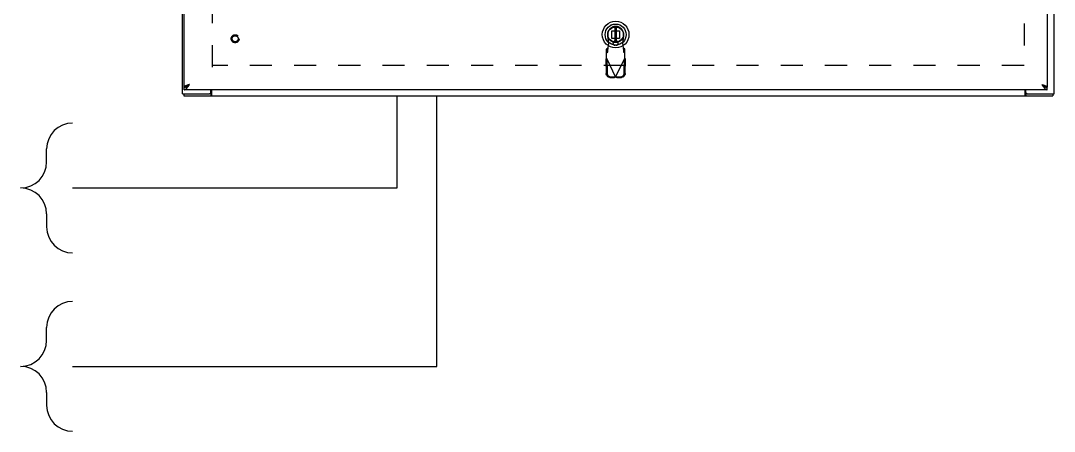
# Model space of a CAD drawing. Extents: x 0 to 34, y 0 to 22.
# Drawn here: x 25.632 to 30.305, y 12.884 to 14.742 of the extents above; entities that cross this region are included whole.
import ezdxf

# ---------------------------------------------------------------- set-up
doc = ezdxf.new("R2010")
doc.units = 0
doc.header["$LTSCALE"] = 0.375
doc.header["$MEASUREMENT"] = 0
doc.linetypes.add('HIDDEN', pattern=[0.375, 0.25, -0.125])
doc.layers.get('0').update_dxf_attribs({"color": 4})
for name, color, linetype in [('1', 4, 'Continuous'), ('DEFAULT_2', 8, 'HIDDEN'), ('TEXT', 7, 'Continuous')]:
    doc.layers.add(name, color=color, linetype=linetype)

# ---------------------------------------------------------------- blocks, each defined once
blk = doc.blocks.new('A$C25520B3A')
at = {"color": 7, "linetype": 'Continuous'}
blk.add_line((-0.28, 2.922), (-0.327, 2.901), dxfattribs=at)
at = {"color": 6, "linetype": 'Continuous'}
for p, q in [((-0.15, 2.838), (-0.15, 2.214)), ((-0.071, 2.214), (-0.071, 2.838))]:
    blk.add_line(p, q, dxfattribs=at)
at = {"color": 7, "linetype": 'Continuous'}
for radius in [0.551, 0.433, 0.329, 0.317]:
    blk.add_circle((-0.111, 2.526), radius, dxfattribs=at)
at = {"color": 6, "linetype": 'Continuous'}
blk.add_circle((-0.111, 2.526), 0.315, dxfattribs=at)
at = {"color": 8, "linetype": 'HIDDEN'}
blk.add_circle((-15.819, 2.354), 0.124, dxfattribs=at)
at = {"layer": '1', "color": 7, "linetype": 'Continuous'}
for p, q in [((-18, 0.075), (-18, 47.925)), ((18, 0.075), (18, 47.925)), ((-17.923, 0.359), (-17.923, 47.641)), ((17.702, 47.641), (17.702, 0.359)), ((-17.71, 0.463), (-17.723, 0.455)), ((17.489, 0.463), (17.503, 0.452)), ((-18, 0.075), (-16.885, 0.075)), ((-17.937, 0.075), (-17.937, 0)), ((-17.937, 0), (17.937, 0)), ((-17.922, 0.359), (-17.923, 0.359)), ((-17.923, 0.25), (-17.923, 0.354)), ((17.702, 0.25), (-17.923, 0.25)), ((-17.922, 0.359), (-17.882, 0.359)), ((-16.823, 0.075), (-16.885, 0.075)), ((-16.825, 0.135), (-16.825, 0.25)), ((-16.823, 0.075), (-16.823, 0)), ((-16.798, 0.25), (-16.798, 0.031)), ((16.798, 0.031), (16.798, 0.25)), ((16.885, 0.075), (16.823, 0.075)), ((16.823, 0.075), (16.823, 0)), ((16.825, 0.135), (16.825, 0.25)), ((16.885, 0.075), (18, 0.075)), ((17.701, 0.359), (17.661, 0.359)), ((17.701, 0.359), (17.702, 0.359)), ((17.702, 0.25), (17.702, 0.354)), ((17.937, 0.075), (17.937, 0))]:
    blk.add_line(p, q, dxfattribs=at)
for points in [[(-17.923, 0.25), (-17.916, 0.25), (-17.909, 0.251), (-17.902, 0.253), (-17.895, 0.255), (-17.887, 0.257), (-17.88, 0.26), (-17.873, 0.264), (-17.866, 0.268), (-17.859, 0.273), (-17.852, 0.279), (-17.845, 0.284), (-17.838, 0.291), (-17.831, 0.298), (-17.823, 0.305), (-17.816, 0.313), (-17.809, 0.321), (-17.802, 0.329), (-17.795, 0.338), (-17.788, 0.347), (-17.781, 0.357), (-17.774, 0.367), (-17.767, 0.377), (-17.759, 0.387), (-17.752, 0.397), (-17.745, 0.408), (-17.738, 0.419), (-17.731, 0.43), (-17.724, 0.441), (-17.717, 0.452), (-17.71, 0.463)], [(-17.74, 0.453), (-17.751, 0.45), (-17.761, 0.447), (-17.771, 0.443), (-17.78, 0.44), (-17.79, 0.436), (-17.8, 0.433), (-17.809, 0.43), (-17.818, 0.426), (-17.827, 0.423), (-17.835, 0.42), (-17.843, 0.416), (-17.851, 0.413), (-17.859, 0.41), (-17.866, 0.406), (-17.873, 0.403), (-17.879, 0.399), (-17.885, 0.396), (-17.891, 0.393), (-17.896, 0.389), (-17.901, 0.386), (-17.905, 0.383), (-17.909, 0.379), (-17.913, 0.376), (-17.916, 0.372), (-17.918, 0.369), (-17.92, 0.366), (-17.921, 0.362), (-17.922, 0.359)], [(-17.802, 0.395), (-17.795, 0.399), (-17.788, 0.404), (-17.781, 0.409), (-17.774, 0.414), (-17.767, 0.419), (-17.759, 0.424), (-17.752, 0.43), (-17.745, 0.435), (-17.738, 0.441), (-17.731, 0.446), (-17.724, 0.452), (-17.71, 0.463)], [(-17.723, 0.455), (-17.729, 0.451), (-17.736, 0.447), (-17.742, 0.443), (-17.748, 0.438), (-17.754, 0.434), (-17.76, 0.43), (-17.766, 0.426), (-17.771, 0.422), (-17.777, 0.417), (-17.782, 0.413), (-17.786, 0.409), (-17.791, 0.405), (-17.795, 0.401), (-17.799, 0.397), (-17.8, 0.396)], [(-17.71, 0.463), (-17.72, 0.46), (-17.74, 0.453)], [(17.489, 0.463), (17.509, 0.457), (17.519, 0.453), (17.53, 0.45), (17.54, 0.447), (17.55, 0.443), (17.559, 0.44), (17.569, 0.436), (17.579, 0.433), (17.588, 0.43), (17.597, 0.426), (17.606, 0.423), (17.614, 0.42), (17.622, 0.416), (17.63, 0.413), (17.638, 0.41), (17.645, 0.406), (17.652, 0.403), (17.658, 0.399), (17.664, 0.396), (17.67, 0.393), (17.675, 0.389), (17.68, 0.386), (17.684, 0.383), (17.688, 0.379), (17.692, 0.376), (17.695, 0.372), (17.697, 0.369), (17.699, 0.366), (17.7, 0.362), (17.701, 0.359)], [(17.489, 0.463), (17.502, 0.455), (17.508, 0.451), (17.515, 0.447), (17.521, 0.443), (17.527, 0.438), (17.533, 0.434), (17.539, 0.43), (17.545, 0.426), (17.55, 0.422), (17.556, 0.417), (17.561, 0.413), (17.565, 0.409), (17.57, 0.405), (17.574, 0.401), (17.578, 0.397), (17.579, 0.396)], [(17.489, 0.463), (17.496, 0.452), (17.503, 0.441), (17.51, 0.43), (17.517, 0.419), (17.524, 0.408), (17.531, 0.397), (17.538, 0.387), (17.546, 0.377), (17.553, 0.367), (17.56, 0.357), (17.567, 0.347), (17.574, 0.338), (17.581, 0.329), (17.588, 0.321), (17.595, 0.313), (17.602, 0.305), (17.61, 0.298), (17.617, 0.291), (17.624, 0.284), (17.631, 0.279), (17.638, 0.273), (17.645, 0.268), (17.652, 0.264), (17.659, 0.26), (17.666, 0.257), (17.674, 0.255), (17.681, 0.253), (17.688, 0.251), (17.695, 0.25), (17.702, 0.25)], [(17.503, 0.452), (17.51, 0.446), (17.517, 0.441), (17.524, 0.435), (17.531, 0.43), (17.538, 0.424), (17.546, 0.419), (17.553, 0.414), (17.56, 0.409), (17.567, 0.404), (17.574, 0.399)], [(-17.923, 0.354), (-17.916, 0.354), (-17.909, 0.355), (-17.902, 0.355), (-17.895, 0.356), (-17.887, 0.358)], [(-17.887, 0.358), (-17.88, 0.359), (-17.873, 0.361), (-17.866, 0.363), (-17.859, 0.366), (-17.852, 0.369), (-17.845, 0.372), (-17.838, 0.375), (-17.831, 0.378), (-17.823, 0.382), (-17.816, 0.386), (-17.809, 0.39), (-17.802, 0.395)], [(-16.798, 0.086), (-16.8, 0.086), (-16.802, 0.087), (-16.805, 0.086), (-16.807, 0.085), (-16.81, 0.083), (-16.812, 0.082), (-16.814, 0.08), (-16.816, 0.078), (-16.819, 0.076), (-16.821, 0.075), (-16.823, 0.075)], [(-16.798, 0.031), (-16.801, 0.027), (-16.803, 0.023), (-16.806, 0.019), (-16.808, 0.014), (-16.811, 0.01), (-16.813, 0.006), (-16.816, 0.003), (-16.819, 0.001), (-16.821, 0), (-16.823, 0)], [(16.798, 0.086), (16.8, 0.086), (16.802, 0.087), (16.805, 0.086), (16.807, 0.085), (16.81, 0.083), (16.812, 0.082), (16.814, 0.08), (16.816, 0.078), (16.819, 0.076), (16.821, 0.075), (16.823, 0.075)], [(16.798, 0.031), (16.801, 0.027), (16.803, 0.023), (16.806, 0.019), (16.808, 0.014), (16.811, 0.01), (16.813, 0.006), (16.816, 0.003), (16.819, 0.001), (16.821, 0), (16.823, 0)], [(17.574, 0.399), (17.581, 0.395), (17.588, 0.39), (17.595, 0.386), (17.602, 0.382), (17.61, 0.378), (17.617, 0.375), (17.624, 0.372), (17.631, 0.369), (17.638, 0.366), (17.645, 0.363), (17.652, 0.361), (17.659, 0.359)], [(17.659, 0.359), (17.666, 0.358), (17.674, 0.356), (17.681, 0.355), (17.688, 0.355), (17.695, 0.354), (17.702, 0.354)]]:
    blk.add_lwpolyline(points, dxfattribs=at)
for centre, start, end in [((-16.885, 0.135), 270, 0), ((16.885, 0.135), 180, 270)]:
    blk.add_arc(centre, 0.06, start, end, dxfattribs=at)
at = {"layer": 'DEFAULT_2', "color": 8, "linetype": 'HIDDEN'}
for p, q in [((-16.75, 1.175), (-16.75, 46.825)), ((16.75, 46.825), (16.75, 1.175)), ((-0.27, 2.685), (0.049, 2.685)), ((-0.27, 2.367), (-0.27, 2.685)), ((0.049, 2.685), (0.049, 2.367)), ((-0.386, 2.172), (-0.44, 2.466)), ((-0.424, 1.975), (-0.386, 2.172)), ((0.049, 2.367), (-0.27, 2.367)), ((-0.087, 2.258), (-0.134, 2.258)), ((0.219, 2.466), (0.165, 2.172)), ((0.165, 2.172), (0.203, 1.975)), ((-0.438, 1.971), (-0.485, 1.929)), ((-0.485, 1.556), (-0.485, 1.929)), ((-0.485, 1.774), (-0.438, 1.816)), ((-0.438, 1.816), (-0.438, 1.971)), ((-0.087, 2.085), (-0.134, 2.085)), ((0.263, 1.929), (0.217, 1.971)), ((0.217, 1.971), (0.217, 1.816)), ((0.217, 1.816), (0.263, 1.774)), ((0.263, 1.556), (0.263, 1.929)), ((-0.513, 1.507), (-0.471, 1.527)), ((-0.513, 1.507), (-0.503, 0.917)), ((-0.485, 1.556), (-0.111, 0.768)), ((-0.471, 1.527), (-0.461, 0.937)), ((-0.111, 0.768), (0.263, 1.556)), ((0.24, 0.937), (0.25, 1.527)), ((0.25, 1.527), (0.292, 1.507)), ((0.282, 0.917), (0.292, 1.507)), ((16.748, 1.25), (-16.748, 1.25)), ((-0.348, 0.758), (-0.155, 0.755)), ((-0.306, 0.778), (-0.114, 0.775)), ((-0.114, 0.775), (-0.155, 0.755)), ((-0.108, 0.775), (0.085, 0.778)), ((-0.066, 0.755), (-0.108, 0.775)), ((-0.066, 0.755), (0.127, 0.758))]:
    blk.add_line(p, q, dxfattribs=at)
for points in [[(-0.438, 1.816), (-0.436, 1.825), (-0.434, 1.839), (-0.432, 1.859), (-0.43, 1.884), (-0.428, 1.912), (-0.426, 1.943), (-0.424, 1.975)], [(-0.424, 1.975), (-0.429, 1.973), (-0.434, 1.972), (-0.438, 1.971)], [(0.217, 1.971), (0.213, 1.972), (0.208, 1.973), (0.203, 1.975)], [(0.203, 1.975), (0.205, 1.943), (0.207, 1.912), (0.209, 1.884), (0.211, 1.859), (0.213, 1.839), (0.215, 1.825), (0.217, 1.816)], [(-0.513, 1.507), (-0.504, 1.523), (-0.494, 1.539), (-0.485, 1.556)], [(0.263, 1.556), (0.273, 1.539), (0.282, 1.523), (0.292, 1.507)], [(-0.348, 0.758), (-0.378, 0.762), (-0.406, 0.771), (-0.433, 0.786), (-0.456, 0.806), (-0.476, 0.83), (-0.49, 0.857), (-0.499, 0.886), (-0.503, 0.917)], [(-0.461, 0.937), (-0.458, 0.906), (-0.448, 0.877), (-0.434, 0.85), (-0.415, 0.826), (-0.391, 0.806), (-0.365, 0.791), (-0.336, 0.781), (-0.306, 0.778)], [(0.085, 0.778), (0.115, 0.781), (0.144, 0.791), (0.17, 0.806), (0.194, 0.826), (0.213, 0.85), (0.227, 0.877), (0.237, 0.906), (0.24, 0.937)], [(0.282, 0.917), (0.278, 0.886), (0.269, 0.857), (0.254, 0.83), (0.235, 0.806), (0.212, 0.786), (0.185, 0.771), (0.157, 0.762), (0.127, 0.758)], [(-0.111, 0.768), (-0.126, 0.764), (-0.141, 0.759), (-0.155, 0.755)], [(-0.066, 0.755), (-0.081, 0.759), (-0.095, 0.764), (-0.111, 0.768)]]:
    blk.add_lwpolyline(points, dxfattribs=at)
for radius in [0.164, 0.124]:
    blk.add_circle((-15.819, 2.354), radius, dxfattribs=at)
for centre, radius, start, end in [((-0.111, 2.526), 0.335, 349.673, 190.327), ((-0.134, 2.172), 0.0866, 90, 270), ((-0.087, 2.172), 0.0866, 270, 90)]:
    blk.add_arc(centre, radius, start, end, dxfattribs=at)

msp = doc.modelspace()

# ---------------------------------------------------------------- linework, layer by layer
at = {"layer": '1', "color": 7}
for p, q in [((25.7491, 14.1026), (25.7491, 14.1613)), ((25.7491, 13.8676), (25.7491, 13.8089)), ((25.7491, 13.2957), (25.7491, 13.3544)), ((25.7491, 13.0607), (25.7491, 13.002))]:
    msp.add_line(p, q, dxfattribs=at)
for centre, start, end in [((25.8666, 14.1613), 90, 180), ((25.6316, 14.1026), 270, 0), ((25.6316, 13.8676), 0, 90), ((25.8666, 13.8089), 180, 270), ((25.8666, 13.3544), 90, 180), ((25.6316, 13.2957), 270, 0), ((25.6316, 13.0607), 0, 90), ((25.8666, 13.002), 180, 270)]:
    msp.add_arc(centre, 0.1175, start, end, dxfattribs=at)
at = {"layer": 'TEXT'}
for p, q in [((27.3331, 13.9851), (27.3331, 14.4021)), ((27.5125, 13.1782), (27.5125, 14.4021))]:
    msp.add_line(p, q, dxfattribs=at)
at = {"layer": 'TEXT', "lineweight": -3}
for p, q in [((25.8666, 13.9851), (27.3331, 13.9851)), ((25.8666, 13.1782), (27.5125, 13.1782))]:
    msp.add_line(p, q, dxfattribs=at)

# ---------------------------------------------------------------- block references
at = {"xscale": 0.1095028975631158, "yscale": 0.1095028975631158, "zscale": 0.1095028975631158}
msp.add_blockref('A$C25520B3A', (28.3336, 14.4021), dxfattribs=at)

doc.saveas('drawing.dxf')
